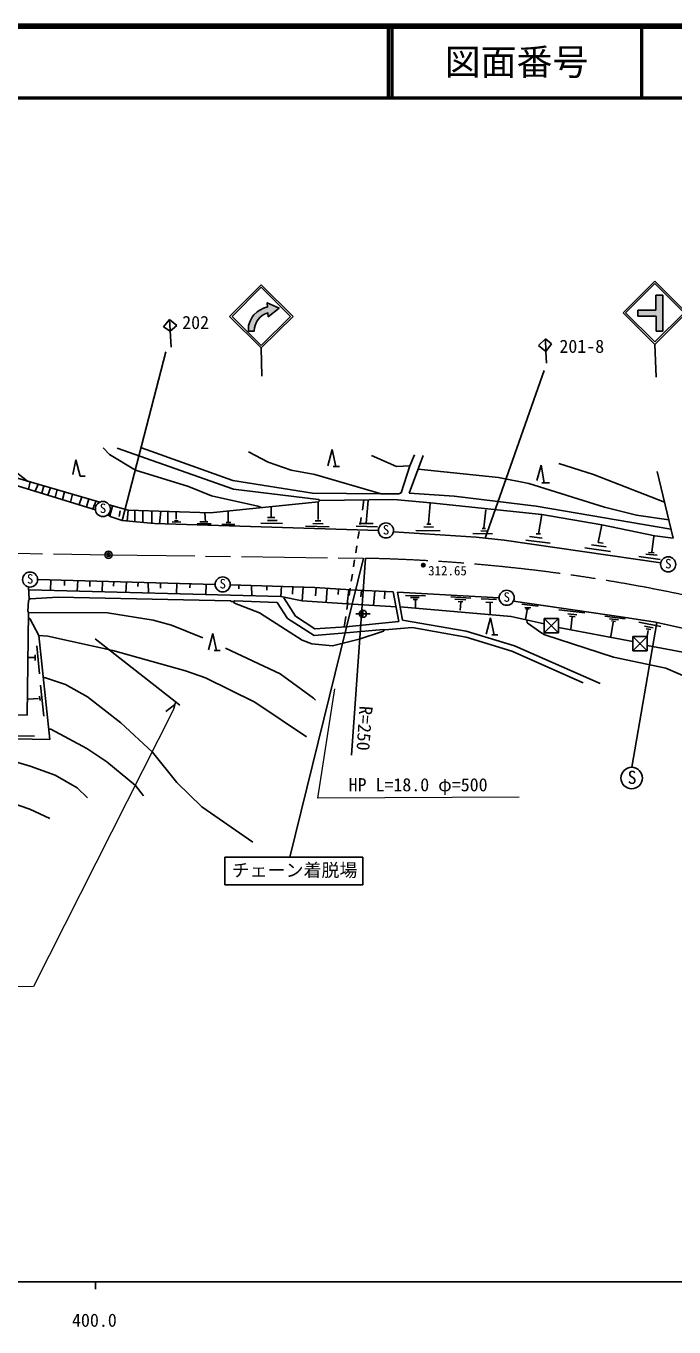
# Model space of a CAD drawing. Units: millimetres, scale not verified. Extents: x 40000 to 680000, y 20000 to 380000.
# Drawn here: x 458327 to 548539, y 198715 to 380000 of the extents above; entities that cross this region are included whole.
import ezdxf
from ezdxf.enums import TextEntityAlignment as Align

# ---------------------------------------------------------------- set-up
doc = ezdxf.new("R2010")
doc.units = ezdxf.units.MM
doc.header["$LTSCALE"] = 1000
doc.header["$PDMODE"] = 32
doc.header["$PDSIZE"] = 500
doc.linetypes.add('CHAIN', pattern=[18.5, 12, -1.5, 3.5, -1.5])
for name, color, linetype, lineweight in [('M-BGD', 7, 'Continuous', 25), ('M-BMK', 2, 'CHAIN', 13), ('M-BMK-SRVR', 3, 'Continuous', 25), ('M-STR-HTXT', 7, 'Continuous', 13), ('M-STR-STRC', 7, 'Continuous', 25), ('M-TTL', 2, 'Continuous', 140), ('M-TTL-BAND', 7, 'Continuous', 25), ('M-TTL-LINE', 7, 'Continuous', 50)]:
    doc.layers.add(name, color=color, linetype=linetype, lineweight=lineweight)
doc.layers.add('M-BMK-HTXT', color=7, linetype='Continuous')
doc.layers.add('M-TTL-TXT', color=7, linetype='Continuous')
doc.styles.add('ＭＳ ゴシック', font='')
doc.styles.get('ＭＳ ゴシック').set_extended_font_data('MS Gothic')

msp = doc.modelspace()

# ---------------------------------------------------------------- hatches: boundary and pattern name
at = {"layer": 'M-STR-STRC'}
for points in [[(492012, 340021), (492052, 339497), (493570, 340693), (491905, 341445), (491932, 340841), (491797, 340841), (491394, 340679), (490897, 340424), (490521, 340156), (490038, 339739), (489836, 339524), (489514, 338880), (489299, 338248), (489299, 337496), (490092, 337496), (490159, 337953), (490226, 338275), (490387, 338638), (490481, 338839), (490656, 339121), (490938, 339417), (491220, 339672), (491515, 339847)], [(492012, 340021), (492052, 339497), (493570, 340693), (491905, 341445), (491932, 340841), (491797, 340841), (491394, 340679), (490897, 340424), (490521, 340156), (490038, 339739), (489836, 339524), (489514, 338880), (489299, 338248), (489299, 337496), (490092, 337496), (490159, 337953), (490226, 338275), (490387, 338638), (490481, 338839), (490656, 339121), (490938, 339417), (491220, 339672), (491515, 339847)], [(546026, 342515), (546026, 340411), (543528, 340411), (543528, 339587), (546062, 339587), (546062, 337465), (546975, 337465), (546975, 342515)], [(546026, 342515), (546026, 340411), (543528, 340411), (543528, 339587), (546062, 339587), (546062, 337465), (546975, 337465), (546975, 342515)], [(546026, 342515), (546026, 340411), (543528, 340411), (543528, 339587), (546062, 339587), (546062, 337465), (546975, 337465), (546975, 342515)], [(546026, 342515), (546026, 340411), (543528, 340411), (543528, 339587), (546062, 339587), (546062, 337465), (546975, 337465), (546975, 342515)], [(546026, 342515), (546026, 340411), (543528, 340411), (543528, 339587), (546062, 339587), (546062, 337465), (546975, 337465), (546975, 342515)]]:
    msp.add_hatch(color=256, dxfattribs=at).paths.add_polyline_path(points)

# ---------------------------------------------------------------- linework, layer by layer
at = {"layer": 'M-BGD'}
for p, q in [((442240, 321324), (468615, 313662)), ((469080, 321240), (469926, 320308)), ((471027, 321155), (487198, 315482)), ((474414, 321240), (487114, 316668)), ((500340, 318691), (500933, 320977)), ((500933, 320977), (501441, 318606)), ((464846, 317514), (465270, 319546)), ((465270, 319546), (465862, 317260)), ((469926, 320308), (473567, 318107)), ((489315, 320647), (492024, 319208)), ((492024, 319208), (495242, 318107)), ((506418, 320139), (509889, 318615)), ((513614, 320139), (511667, 314890)), ((512429, 320224), (511752, 318700)), ((451130, 317768), (467979, 312604)), ((455533, 318954), (458531, 316592)), ((465862, 317260), (466540, 317260)), ((473567, 318107), (480933, 315821)), ((495242, 318107), (498544, 317514)), ((498544, 317514), (507750, 314805)), ((501102, 318606), (501949, 318606)), ((509889, 318615), (511752, 318700)), ((510566, 314974), (511752, 318700)), ((512912, 318247), (524113, 317091)), ((529447, 316668), (530040, 318784)), ((530040, 318784), (530463, 316329)), ((532495, 319038), (537321, 317514)), ((537321, 317514), (547227, 313638)), ((546211, 317938), (548412, 308624)), ((458915, 316480), (458666, 315482)), ((460020, 316160), (459608, 315170)), ((460790, 315936), (460528, 314890)), ((461714, 315652), (461375, 314636)), ((480933, 315821), (484150, 314551)), ((487114, 316668), (498205, 314890)), ((487198, 315482), (499052, 314043)), ((524113, 317091), (528346, 316244)), ((528346, 316244), (538845, 312942)), ((530124, 316329), (531225, 316329)), ((462645, 315398), (462395, 314315)), ((463670, 315099), (463417, 314002)), ((464796, 314772), (464519, 313664)), ((466109, 314390), (465701, 313302)), ((467069, 314112), (466723, 312989)), ((468075, 313819), (467647, 312705)), ((483981, 312180), (499052, 313704)), ((484150, 314551), (490585, 313112)), ((498205, 314890), (507688, 314805)), ((499052, 314043), (499221, 313874)), ((499052, 313704), (499221, 313874)), ((509550, 314043), (499221, 313874)), ((505378, 313975), (505152, 312522)), ((505975, 313895), (505704, 310711)), ((507688, 314805), (510228, 314805)), ((514630, 313535), (509550, 314043)), ((510228, 314805), (510566, 314974)), ((511667, 314890), (517932, 314466)), ((517932, 314466), (529362, 313112)), ((470180, 311588), (469689, 311881)), ((469895, 313290), (472551, 312519)), ((470350, 313112), (470011, 311757)), ((471450, 312434), (471281, 311672)), ((472551, 312519), (472400, 311014)), ((472551, 312519), (483981, 312180)), ((473482, 312491), (473482, 310912)), ((474583, 312459), (474583, 310808)), ((475853, 312421), (475853, 310688)), ((477084, 312385), (476909, 310634)), ((478054, 312356), (478054, 310599)), ((479250, 312237), (479248, 311287)), ((483219, 312180), (483304, 310910)), ((486451, 312293), (486474, 310876)), ((490585, 313112), (491100, 312900)), ((492448, 313027), (492448, 311503)), ((499023, 313587), (499023, 311239)), ((514601, 313465), (514380, 310669)), ((530124, 311926), (514630, 313535)), ((522340, 312585), (522082, 310052)), ((529362, 313112), (548114, 309887)), ((530124, 311926), (529701, 309217)), ((538506, 310487), (530124, 311926)), ((538845, 312942), (543332, 311842)), ((543332, 311842), (547809, 311175)), ((471704, 311080), (470180, 311588)), ((476192, 310656), (471704, 311080)), ((476192, 310656), (507391, 309688)), ((478665, 310900), (479863, 310882)), ((479008, 311063), (479514, 311049)), ((482164, 310638), (484107, 310630)), ((482542, 310910), (483642, 310910)), ((485610, 310550), (487388, 310550)), ((486819, 310833), (486178, 310825)), ((491008, 310741), (494056, 310656)), ((491940, 311503), (492956, 311503)), ((491940, 311080), (493294, 311080)), ((497220, 310301), (500522, 310217)), ((498267, 310663), (499676, 310640)), ((498590, 311038), (499352, 311038)), ((504301, 310318), (507264, 310233)), ((504724, 310656), (506672, 310656)), ((504998, 311534), (504844, 310546)), ((513699, 310233), (515054, 310148)), ((514113, 310582), (514705, 310582)), ((538506, 310487), (537998, 308032)), ((545872, 308963), (538506, 310487)), ((504689, 309558), (504535, 308570)), ((509476, 309533), (520980, 308794)), ((512598, 309725), (515985, 309640)), ((520557, 309302), (523266, 309217)), ((520980, 308794), (524875, 308370)), ((522502, 309609), (521658, 309640)), ((521826, 309974), (522318, 309961)), ((524875, 308370), (546714, 305215)), ((527923, 308370), (531310, 307947)), ((528431, 308878), (530209, 308624)), ((529362, 309217), (529955, 309217)), ((545755, 308850), (545437, 306726)), ((548412, 308624), (545872, 308963)), ((504381, 307582), (504227, 306594)), ((536136, 307270), (539692, 306762)), ((537067, 307693), (539099, 307439)), ((537998, 308032), (538676, 307947)), ((544602, 306423), (546211, 306254)), ((545016, 306643), (545777, 306590)), ((505571, 305830), (503624, 278398)), ((504073, 305606), (503919, 304618)), ((543671, 306084), (546634, 305661)), ((459936, 302867), (484658, 302190)), ((461791, 302816), (461721, 301349)), ((463698, 302764), (463681, 302015)), ((503765, 303629), (503611, 302641)), ((458666, 301851), (458750, 300073)), ((458750, 301428), (493802, 300496)), ((465520, 302714), (465439, 301258)), ((467214, 302668), (467212, 301904)), ((468958, 302620), (468942, 301157)), ((470555, 302576), (470526, 301928)), ((472293, 302528), (472226, 301070)), ((473916, 302484), (473910, 301912)), ((475315, 302446), (475372, 300986)), ((477034, 302399), (477058, 301667)), ((479322, 302336), (479280, 300882)), ((481162, 302285), (481149, 301693)), ((483400, 302224), (483376, 300773)), ((486756, 302115), (498544, 301766)), ((487949, 302080), (487955, 301581)), ((489739, 302027), (489746, 300604)), ((491854, 301964), (491861, 301389)), ((493887, 301936), (493802, 300496)), ((495496, 301851), (495411, 300835)), ((496907, 301815), (496766, 299904)), ((498544, 301766), (503539, 301428)), ((498714, 301755), (498651, 300577)), ((500241, 301651), (500129, 299676)), ((501831, 301543), (501794, 300765)), ((503274, 301446), (503031, 299480)), ((503457, 301653), (503303, 300665)), ((503539, 301428), (509466, 301174)), ((505034, 301364), (504955, 300461)), ((506872, 301285), (506688, 299249)), ((508291, 301224), (508216, 300185)), ((509466, 301174), (510228, 297025)), ((524198, 300327), (510058, 301089)), ((510058, 301089), (510736, 297194)), ((458666, 299904), (458581, 298464)), ((458750, 300073), (458666, 299904)), ((458920, 300158), (458750, 300073)), ((462814, 300412), (458920, 300158)), ((486775, 299904), (462814, 300412)), ((486944, 299819), (486775, 299904)), ((487198, 299819), (486944, 299819)), ((487368, 299904), (487198, 299819)), ((487368, 299565), (487198, 299819)), ((493294, 299650), (487368, 299904)), ((490839, 298210), (487368, 299565)), ((494734, 297448), (493294, 299650)), ((493802, 300496), (496766, 299904)), ((495834, 297787), (494226, 300327)), ((496766, 299904), (503031, 299480)), ((503149, 299677), (502995, 298689)), ((503031, 299480), (509856, 299048)), ((511159, 300666), (513953, 300581)), ((513065, 300372), (511879, 300372)), ((512232, 300065), (512854, 300073)), ((512566, 299982), (512566, 298966)), ((517467, 300455), (520261, 300286)), ((518027, 300115), (519584, 300025)), ((519134, 299782), (518482, 299803)), ((518876, 299695), (518791, 298595)), ((521706, 300182), (523849, 300102)), ((522327, 299720), (523308, 299658)), ((522944, 299578), (522929, 298067)), ((526194, 299871), (541470, 297618)), ((527343, 299417), (529629, 299163)), ((458666, 298295), (458496, 283986)), ((458581, 298464), (458666, 298295)), ((458666, 298295), (469672, 298210)), ((458835, 297448), (458666, 297448)), ((460105, 295078), (458835, 297448)), ((469672, 298210), (476022, 297194)), ((496766, 294400), (490839, 298210)), ((498459, 295078), (494734, 297448)), ((498544, 296009), (495834, 297787)), ((502841, 297701), (502615, 296248)), ((505239, 298091), (504239, 298091)), ((505239, 298591), (505239, 297591)), ((505239, 298091), (506239, 298091)), ((525891, 297702), (510411, 299063)), ((522402, 295260), (522995, 297546)), ((522995, 297546), (523503, 295175)), ((530447, 296690), (525891, 297702)), ((527767, 298994), (528613, 298909)), ((527883, 298775), (528387, 298718)), ((528120, 298642), (527886, 297294)), ((532447, 297425), (530447, 297425)), ((530447, 297425), (530447, 295425)), ((532447, 297425), (530447, 295425)), ((532447, 295425), (530447, 297425)), ((532447, 295425), (532447, 297425)), ((532495, 298634), (536136, 298210)), ((533779, 298107), (535035, 297956)), ((534010, 297758), (534781, 297684)), ((534365, 297657), (534196, 295963)), ((538930, 297787), (541746, 297401)), ((539569, 297393), (540802, 297253)), ((541470, 297618), (545957, 296940)), ((476022, 297194), (478562, 296517)), ((478562, 296517), (482965, 294739)), ((502862, 296263), (498544, 296009)), ((502354, 295416), (508111, 295924)), ((510228, 297025), (502862, 296263)), ((508111, 295670), (504724, 294570)), ((508111, 295924), (508280, 295840)), ((508280, 295840), (508111, 295670)), ((512090, 296178), (508280, 295840)), ((510736, 297194), (519626, 295670)), ((519626, 294824), (512090, 296178)), ((519626, 295670), (526314, 293638)), ((528092, 296856), (528032, 297227)), ((530124, 295416), (528092, 296856)), ((532447, 296172), (542818, 294227)), ((540068, 296918), (539733, 294944)), ((539842, 297097), (540380, 297042)), ((546147, 296898), (542655, 276705)), ((543671, 296940), (546719, 296348)), ((544456, 296358), (545657, 296147)), ((545329, 295897), (544690, 295991)), ((544941, 295755), (544786, 294995)), ((545957, 296940), (558572, 294146)), ((460105, 295078), (461375, 294993)), ((461629, 280600), (460105, 295078)), ((461375, 294993), (470434, 292961)), ((467951, 294611), (479753, 285382)), ((483753, 293071), (484345, 295357)), ((484345, 295357), (484853, 292986)), ((498120, 293892), (496766, 294400)), ((500999, 293638), (498120, 293892)), ((502354, 295416), (498459, 295078)), ((504724, 294570), (500999, 293638)), ((525976, 292876), (519626, 294824)), ((523164, 295175), (524011, 295175)), ((530548, 295162), (530124, 295416)), ((530447, 295425), (532447, 295425)), ((540115, 292030), (530548, 295162)), ((544810, 294924), (542810, 294924)), ((542810, 294924), (542810, 292924)), ((544810, 294924), (542810, 292924)), ((544810, 292924), (542810, 294924)), ((544810, 292924), (544810, 294924)), ((544817, 293699), (551037, 292538)), ((459500, 292002), (458681, 291996)), ((459597, 292368), (459597, 291606)), ((459851, 293638), (460190, 289744)), ((480510, 290167), (470434, 292961)), ((484515, 292986), (485361, 292986)), ((486098, 293300), (493718, 289744)), ((535882, 288474), (525976, 292876)), ((526314, 293638), (538252, 288389)), ((547396, 290506), (540115, 292030)), ((542810, 292924), (544810, 292924)), ((483304, 289151), (480510, 290167)), ((552561, 288304), (547396, 290506)), ((460717, 289263), (460807, 289235)), ((460807, 289235), (461036, 289151)), ((463830, 288220), (461036, 289151)), ((490162, 285764), (483304, 289151)), ((493718, 289744), (498374, 286357)), ((460190, 286611), (460274, 286018)), ((460359, 288135), (460782, 283817)), ((466878, 286526), (463830, 288220)), ((471535, 282886), (466878, 286526)), ((458496, 283986), (337000, 285680)), ((458663, 286202), (460045, 286281)), ((478986, 285426), (477800, 284494)), ((479155, 285764), (478901, 284833)), ((497358, 280938), (490162, 285764)), ((498374, 286357), (498634, 286064)), ((475938, 278822), (471535, 282886)), ((454263, 281108), (459512, 281023)), ((461798, 282039), (461544, 282039)), ((466794, 279330), (461798, 282039)), ((437245, 280938), (461629, 280600)), ((469588, 277467), (466794, 279330)), ((455448, 277890), (458920, 276874)), ((473567, 274165), (469588, 277467)), ((479324, 274588), (475938, 278822)), ((458920, 276874), (462391, 275604)), ((462391, 275604), (465439, 273826)), ((448760, 274334), (458835, 270863)), ((465439, 273826), (466878, 272472)), ((474668, 272726), (473567, 274165)), ((482796, 271202), (479324, 274588)), ((458835, 270863), (461629, 269593)), ((489908, 266291), (482796, 271202))]:
    msp.add_line(p, q, dxfattribs=at)
for centre, radius in [((469029, 312697), 1050), ((508441, 309708), 1050), ((513642, 304866), 100), ((513642, 304866), 80), ((513642, 304866), 60), ((513642, 304866), 40), ((513642, 304866), 20), ((513642, 304866), 20), ((547738, 304983), 1050), ((458886, 302867), 1050), ((485708, 302190), 1050), ((525248, 300327), 1050), ((505239, 298091), 500), ((542655, 275205), 1500)]:
    msp.add_circle(centre, radius, dxfattribs=at)
msp.add_point((513642, 304866), dxfattribs=at)
at = {"layer": 'M-BMK'}
for p, q in [((369651, 307964), (469808, 306323)), ((469808, 306323), (505571, 305826))]:
    msp.add_line(p, q, dxfattribs=at)
msp.add_arc((500624, 67957), 237920, 73.34547, 88.80875, dxfattribs=at)
at = {"layer": 'M-BMK-SRVR'}
msp.add_circle((469808, 306323), 500, dxfattribs=at)
msp.add_point((469808, 306323), dxfattribs=at)
at = {"layer": 'M-STR-HTXT'}
for p, q in [((498967, 272387), (501336, 287617)), ((478901, 284833), (459343, 246140)), ((526992, 272556), (498967, 272387)), ((459343, 246140), (342842, 246056))]:
    msp.add_line(p, q, dxfattribs=at)
at = {"layer": 'M-STR-STRC'}
for p, q in [((541474, 340043), (545886, 344455)), ((545886, 344455), (550298, 340043)), ((486673, 339545), (491085, 343958)), ((487013, 339545), (491085, 343618)), ((491085, 343958), (495498, 339545)), ((491085, 343618), (495158, 339545)), ((541813, 340043), (545886, 344116)), ((545886, 344116), (549959, 340043)), ((546026, 340411), (546026, 342515)), ((546026, 342515), (546975, 342515)), ((546975, 342515), (546975, 337465)), ((478308, 339104), (477462, 338088)), ((478308, 339104), (478511, 335245)), ((479324, 338258), (478308, 339104)), ((491085, 335133), (486673, 339545)), ((491085, 335472), (487013, 339545)), ((495498, 339545), (491085, 335133)), ((495158, 339545), (491085, 335472)), ((545886, 335630), (541474, 340043)), ((545886, 335970), (541813, 340043)), ((543528, 340411), (543528, 339587)), ((543528, 340411), (546026, 340411)), ((546062, 339587), (543528, 339587)), ((550298, 340043), (545886, 335630)), ((549959, 340043), (545886, 335970)), ((546062, 337465), (546062, 339587)), ((477462, 338088), (478393, 337496)), ((478393, 337496), (479324, 338258)), ((546975, 337465), (546062, 337465)), ((530632, 336395), (529701, 335464)), ((529701, 335464), (530704, 334661)), ((530632, 336395), (530704, 334661)), ((531479, 335718), (530632, 336395)), ((530704, 334661), (531479, 335718)), ((545886, 335630), (546042, 331061)), ((477800, 334617), (471704, 311080)), ((491085, 335133), (491178, 331230)), ((530802, 333008), (530704, 334661)), ((530463, 331992), (522250, 308624)), ((495072, 264174), (505317, 305830)), ((486007, 264174), (505241, 264174)), ((486007, 260343), (486007, 264174)), ((505241, 264174), (505241, 260343)), ((505241, 260343), (486007, 260343))]:
    msp.add_line(p, q, dxfattribs=at)
msp.add_lwpolyline([(489299, 337496), (489299, 338248), (489514, 338880), (489836, 339524), (490038, 339739), (490521, 340156), (490897, 340424), (491394, 340679), (491797, 340841), (491932, 340841), (491905, 341445), (493570, 340693), (492052, 339497), (492012, 340021), (491515, 339847), (491220, 339672), (490938, 339417), (490656, 339121), (490481, 338839), (490387, 338638), (490226, 338275), (490159, 337953), (490092, 337496)], close=True, dxfattribs=at)
at = {"layer": 'M-TTL'}
msp.add_line((680000, 380000), (40000, 380000), dxfattribs=at)
at = {"layer": 'M-TTL-BAND'}
for p, q in [((40000, 205000), (579000, 205000)), ((468000, 205000), (468000, 204000))]:
    msp.add_line(p, q, dxfattribs=at)
at = {"layer": 'M-TTL-LINE'}
for p, q in [((508747, 380000), (508747, 370000)), ((509247, 380000), (509247, 370000)), ((543997, 380000), (543997, 370000)), ((40000, 370000), (680000, 370000))]:
    msp.add_line(p, q, dxfattribs=at)

# ---------------------------------------------------------------- texts
at = {"layer": 'M-BGD', "style": 'ＭＳ ゴシック'}
for s, height, p in [('S', 1320, (468589, 311741)), ('S', 1320, (508001, 308751)), ('312.65', 1320, (514316, 303051)), ('S', 1320, (547298, 304026)), ('S', 1320, (458446, 301910)), ('S', 1320, (485268, 301233)), ('S', 1320, (524808, 299370)), ('S', 1833, (542080, 273841))]:
    msp.add_text(s, height=height, dxfattribs=at).set_placement(p, align=Align.BOTTOM_LEFT)
at = {"layer": 'M-BMK-HTXT', "style": 'ＭＳ ゴシック'}
msp.add_text('R=250', height=1833, rotation=265.94, dxfattribs=at).set_placement((504224, 285348), align=Align.BOTTOM_LEFT)
at = {"layer": 'M-STR-HTXT', "style": 'ＭＳ ゴシック'}
msp.add_text('HP L=18.0 φ=500', height=1833, dxfattribs=at).set_placement((503238, 272810), align=Align.BOTTOM_LEFT)
at = {"layer": 'M-STR-STRC', "style": 'ＭＳ ゴシック'}
for s, p in [('202', (480067, 337225)), ('201-8', (532588, 333909)), ('チェーン着脱場', (486964, 260909))]:
    msp.add_text(s, height=1833, dxfattribs=at).set_placement(p, align=Align.BOTTOM_LEFT)
at = {"layer": 'M-TTL-BAND', "style": 'ＭＳ ゴシック'}
msp.add_text('400.0', height=1833, dxfattribs=at).set_placement((467844, 198195), align=Align.BOTTOM_CENTER)
at = {"layer": 'M-TTL-TXT', "style": 'ＭＳ ゴシック'}
msp.add_text('図面番号', height=3666, dxfattribs=at).set_placement((526622, 375000), align=Align.MIDDLE_CENTER)

doc.saveas('drawing.dxf')
